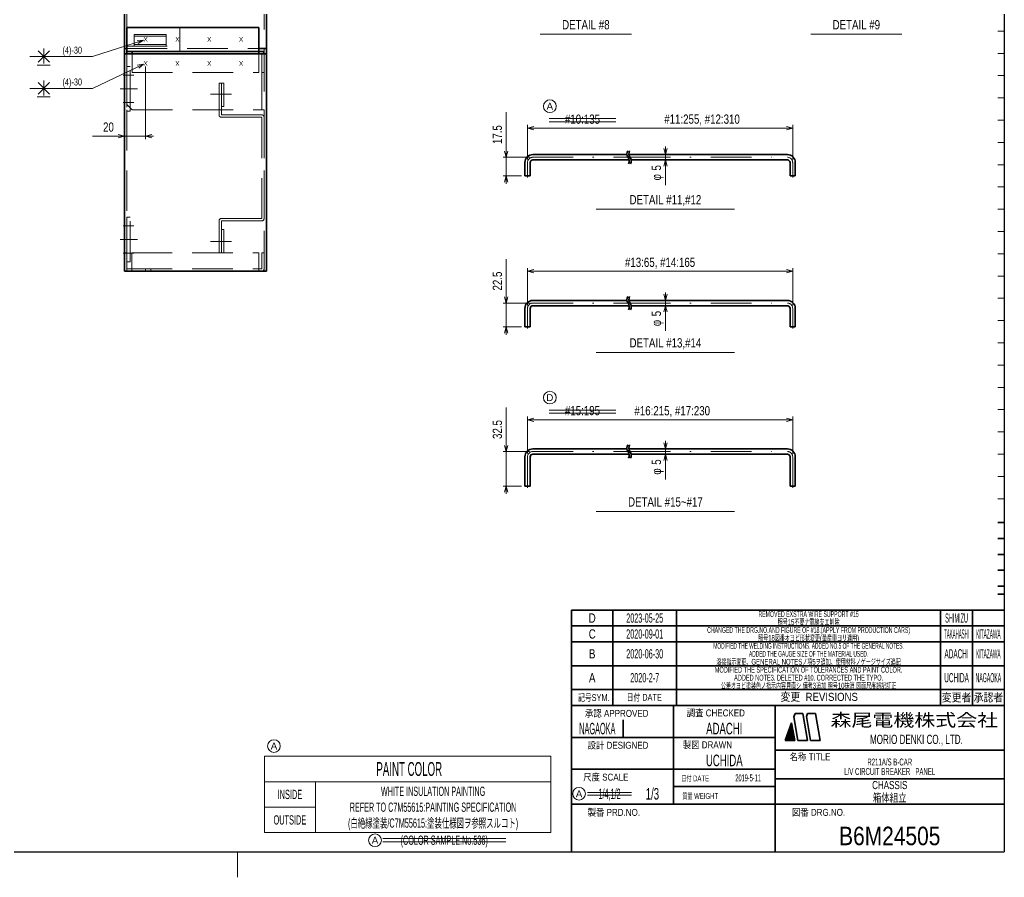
# Model space of a CAD drawing. Header units: millimetres. Extents: x 10 to 832, y 7 to 590.
# Drawn here: x 522.1 to 831.5, y 7 to 276.6 of the extents above; entities that cross this region are included whole.
import ezdxf
from ezdxf.enums import TextEntityAlignment as Align

# ---------------------------------------------------------------- set-up
doc = ezdxf.new("R2010")
doc.units = ezdxf.units.MM
doc.linetypes.add('DASHDOT', pattern=[25.3, 12.7, -6.3, 0, -6.3])
doc.linetypes.add('DASHED', pattern=[19, 12.7, -6.3])
for name, color, linetype in [('GR1_01', 7, 'Continuous'), ('GR1_02', 7, 'Continuous'), ('GR1_03', 7, 'Continuous'), ('GR1_05', 7, 'Continuous'), ('GR1_06', 7, 'Continuous'), ('GR1_13', 7, 'Continuous'), ('GR1_16', 7, 'Continuous'), ('図面枠B6M', 7, 'Continuous'), ('表題、部品表_01', 7, 'Continuous'), ('表題、部品表_Layer1', 7, 'Continuous')]:
    doc.layers.add(name, color=color, linetype=linetype)
doc.styles.add('HG丸ｺﾞｼｯｸM-PRO', font='')
doc.styles.get('HG丸ｺﾞｼｯｸM-PRO').set_extended_font_data('HG丸ｺﾞｼｯｸM-PRO')

# ---------------------------------------------------------------- blocks, each defined once
blk = doc.blocks.new('BLKF023')
at = {"layer": '図面枠B6M', "color": 2, "linetype": 'Continuous', "lineweight": 25}
for p in [(831.5, 584), (9.5, 15)]:
    blk.add_line(p, (831.5, 15), dxfattribs=at)
at = {"layer": '図面枠B6M', "color": 4, "linetype": 'Continuous', "lineweight": 13}
for p, q in [((829.5, 273), (831.5, 273)), ((829.5, 266), (831.5, 266)), ((829.5, 259), (831.5, 259)), ((829.5, 252), (831.5, 252)), ((829.5, 245), (831.5, 245)), ((829.5, 238), (831.5, 238)), ((829.5, 231), (831.5, 231)), ((829.5, 224), (831.5, 224)), ((829.5, 217), (831.5, 217)), ((829.5, 210), (831.5, 210)), ((829.5, 203), (831.5, 203)), ((829.5, 196), (831.5, 196)), ((829.5, 189), (831.5, 189)), ((829.5, 182), (831.5, 182)), ((829.5, 175), (831.5, 175)), ((829.5, 168), (831.5, 168)), ((829.5, 161), (831.5, 161)), ((829.5, 154), (831.5, 154)), ((829.5, 147), (831.5, 147)), ((829.5, 140), (831.5, 140)), ((829.5, 133), (831.5, 133)), ((829.5, 126), (831.5, 126)), ((590.5, 7), (590.5, 15))]:
    blk.add_line(p, q, dxfattribs=at)
at = {"layer": '図面枠B6M', "color": 3, "linetype": 'Continuous', "lineweight": 35}
for p, q in [((831.5, 118.5), (829.5, 118.5)), ((831.5, 113.5), (829.5, 113.5)), ((831.5, 108.5), (829.5, 108.5)), ((831.5, 103.5), (829.5, 103.5)), ((831.5, 98.5), (829.5, 98.5)), ((831.5, 96), (829.5, 96)), ((695.5, 91), (695.5, 15)), ((695.5, 91), (831.5, 91)), ((708.5, 91), (708.5, 61)), ((728.5, 61), (728.5, 91)), ((811.5, 91), (811.5, 61)), ((821.5, 91), (821.5, 61)), ((831.5, 91), (829.5, 91)), ((695.5, 86), (831.5, 86)), ((695.5, 81), (831.5, 81)), ((695.5, 73.5), (831.5, 73.5)), ((695.5, 66), (831.5, 66)), ((695.5, 61), (831.5, 61)), ((727.5, 61), (727.5, 30)), ((759.5, 61), (759.5, 15)), ((711.73, 56.5), (711.73, 51)), ((765.34, 57.4), (765.73, 58.5)), ((766.64, 50), (765.34, 57.4)), ((765.73, 58.5), (768.14, 58.5)), ((769.64, 50), (768.14, 58.5)), ((769.68, 58.5), (769.32, 57.51)), ((770.64, 50), (769.32, 57.51)), ((769.68, 58.5), (772.14, 58.5)), ((773.64, 50), (772.14, 58.5)), ((762.64, 50), (764.66, 55.55)), ((762.71, 50.19), (765.17, 52.65)), ((762.79, 50.41), (765.15, 52.77)), ((762.87, 50.64), (765.13, 52.89)), ((762.95, 50.86), (765.11, 53.01)), ((763.04, 51.08), (765.09, 53.13)), ((763.12, 51.3), (765.07, 53.25)), ((763.2, 51.53), (765.05, 53.37)), ((763.28, 51.75), (765.02, 53.49)), ((763.36, 51.97), (765, 53.61)), ((763.44, 52.19), (764.98, 53.73)), ((763.52, 52.42), (764.96, 53.86)), ((763.6, 52.64), (764.94, 53.98)), ((763.68, 52.86), (764.92, 54.1)), ((763.76, 53.08), (764.9, 54.22)), ((763.84, 53.31), (764.88, 54.34)), ((763.93, 53.53), (764.85, 54.46)), ((764.01, 53.75), (764.83, 54.58)), ((764.09, 53.97), (764.81, 54.7)), ((764.17, 54.19), (764.79, 54.82)), ((764.25, 54.42), (764.77, 54.94)), ((764.33, 54.64), (764.75, 55.06)), ((764.41, 54.86), (764.73, 55.18)), ((764.49, 55.08), (764.71, 55.3)), ((764.57, 55.31), (764.68, 55.42)), ((764.65, 55.53), (764.66, 55.54)), ((765.64, 50), (764.66, 55.55)), ((695.5, 51), (759.5, 51)), ((762.64, 50), (765.64, 50)), ((762.66, 50), (765.19, 52.53)), ((762.8, 50), (765.21, 52.41)), ((762.94, 50), (765.24, 52.29)), ((763.08, 50), (765.26, 52.17)), ((763.22, 50), (765.28, 52.05)), ((763.36, 50), (765.3, 51.93)), ((763.51, 50), (765.32, 51.81)), ((763.65, 50), (765.34, 51.69)), ((763.79, 50), (765.36, 51.57)), ((763.93, 50), (765.38, 51.45)), ((764.07, 50), (765.41, 51.33)), ((764.21, 50), (765.43, 51.21)), ((764.35, 50), (765.45, 51.09)), ((764.5, 50), (765.47, 50.97)), ((764.64, 50), (765.49, 50.85)), ((764.78, 50), (765.51, 50.73)), ((764.92, 50), (765.53, 50.61)), ((765.06, 50), (765.55, 50.49)), ((765.2, 50), (765.58, 50.37)), ((765.34, 50), (765.6, 50.25)), ((765.49, 50), (765.62, 50.13)), ((765.63, 50), (765.64, 50.01)), ((766.64, 50), (769.64, 50)), ((770.64, 50), (773.64, 50)), ((759.5, 47), (831.5, 47)), ((695.5, 41), (759.5, 41)), ((759.5, 38), (831.5, 38)), ((727.5, 35.5), (759.5, 35.5)), ((695.5, 30), (831.5, 30))]:
    blk.add_line(p, q, dxfattribs=at)
at = {"layer": '図面枠B6M', "color": 4, "linetype": 'Continuous', "lineweight": 13, "style": 'HG丸ｺﾞｼｯｸM-PRO'}
for s, height, width, p in [('変更  REVISIONS', 2.5455, 0.887352, (773.35, 63.72)), ('変更者', 2.545, 0.887717, (816.5, 63.5)), ('承認者', 2.545, 0.887717, (826.5, 63.5)), ('記号SYM.', 2.182, 0.69227, (702.53, 63.49)), ('日付 DATE', 2.182, 0.692507, (718.37, 63.58)), ('承認 APPROVED', 2.1818, 0.863151, (709.71, 58.54)), ('調査 CHECKED', 2.182, 0.863174, (740.84, 58.67)), ('設計 DESIGNED', 2.1818, 0.862613, (710.11, 48.51)), ('製図 DRAWN', 2.182, 0.863099, (738.2, 48.65)), ('名称 TITLE', 2.182, 0.862489, (770.47, 44.87)), ('尺度 SCALE', 2.182, 0.862581, (706.28, 38.49)), ('日付 DATE', 1.818, 0.618255, (734.38, 38.09)), ('質量 WEIGHT', 1.818, 0.618812, (735.96, 32.55)), ('製番 PRD.NO.', 2.182, 0.863299, (708.79, 27.41)), ('図番 DRG.NO.', 2.182, 0.863083, (773.12, 27.42))]:
    blk.add_text(s, height=height, dxfattribs=dict(at, width=width)).set_placement(p, align=Align.MIDDLE_CENTER)
at = {"layer": '図面枠B6M', "color": 2, "linetype": 'Continuous', "lineweight": 25, "style": 'HG丸ｺﾞｼｯｸM-PRO', "width": 1.206081}
blk.add_text('森尾電機株式会社', height=4, dxfattribs=at).set_placement((803.22, 56.43), align=Align.MIDDLE_CENTER)
at = {"layer": '図面枠B6M', "color": 3, "linetype": 'Continuous', "lineweight": 35, "style": 'HG丸ｺﾞｼｯｸM-PRO', "width": 0.652197}
blk.add_text('MORIO DENKI CO., LTD.', height=2.9091, dxfattribs=at).set_placement((803.88, 50.36), align=Align.MIDDLE_CENTER)
blk = doc.blocks.new('BLKF024')
at = {"layer": '図面枠B6M', "color": 3, "linetype": 'Continuous', "lineweight": 35, "style": 'HG丸ｺﾞｼｯｸM-PRO'}
for s, height, width, p in [('D', 2.91, 0.784656, (702, 88.5)), ('2023-05-25', 2.909, 0.488281, (718.5, 88.5)), ('C', 2.91, 0.782198, (702, 83.5)), ('2020-09-01', 2.909, 0.488281, (718.5, 83.5)), ('CHANGED THE DRG.NO.AND FIGURE OF #18.(APPLY FROM PRODUCTION CARS)', 1.8182, 0.537157, (770, 84.75)), ('TAKAHASHI', 2.909, 0.284557, (816.5, 83.5)), ('MODIFIED THE WELDING INSTRUCTIONS. ADDED NO.5 OF THE GENERAL NOTES.', 1.8182, 0.497848, (770, 79.75)), ('B', 2.91, 0.78204, (702, 77.25)), ('2020-06-30', 2.909, 0.488281, (718.5, 77.25)), ('ADACHI', 2.909, 0.415454, (816.5, 77.25)), (' KITAZAWA ', 2.909, 0.308433, (826.5, 77.25)), ('A', 2.91, 0.782973, (702, 69.75)), ('2020-2-7', 2.909, 0.488281, (718.5, 69.75)), ('MODIFIED THE SPECIFICATION OF TOLERANCES AND PAINT COLOR.', 1.8182, 0.578204, (770, 72.25)), ('UCHIDA', 2.909, 0.415827, (816.5, 69.75)), ('NAGAOKA', 2.909, 0.334453, (826.5, 69.75)), ('NAGAOKA', 3.636, 0.414524, (703.61, 53.75)), ('ADACHI', 3.636, 0.619335, (743.5, 53.75)), ('UCHIDA', 3.636, 0.61989, (743.5, 43.75)), ('R211A/S B-CAR', 2.1818, 0.521847, (795.5, 43.25)), ('L/V CIRCUIT BREAKER\u3000PANEL', 2.1818, 0.522183, (795.5, 40.25)), ('2019-5-11', 2.182, 0.482367, (751, 38.25)), ('CHASSIS', 2.545, 0.74193, (795.5, 36)), ('1/3', 3.636, 0.619584, (720.92, 33.25)), ('B6M24505', 5.818, 0.845653, (795.5, 20))]:
    blk.add_text(s, height=height, dxfattribs=dict(at, width=width)).set_placement(p, align=Align.MIDDLE_CENTER)
blk = doc.blocks.new('BLKF045')
at = {"layer": 'GR1_01', "color": 3, "linetype": 'Continuous', "lineweight": 35}
for p, q in [((555.77, 274.17), (597.23, 274.17)), ((555.77, 274.17), (555.77, 265.83)), ((597.23, 266.6), (597.23, 274.17)), ((555.77, 266.6), (598.13, 266.6)), ((557.43, 265.83), (557.43, 266.6)), ((597.23, 266.6), (597.23, 265.83))]:
    blk.add_line(p, q, dxfattribs=at)
at = {"layer": 'GR1_01', "color": 4, "linetype": 'DASHED', "lineweight": 13}
for p, q in [((555.77, 265.83), (598.13, 265.83)), ((557.43, 259.93), (557.43, 265.83)), ((597.23, 265.83), (597.23, 259.93)), ((598.13, 259.93), (598.13, 265.83)), ((598.9, 259.93), (598.9, 265.83)), ((557.43, 259.93), (597.23, 259.93)), ((598.13, 259.93), (598.9, 259.93))]:
    blk.add_line(p, q, dxfattribs=at)
at = {"layer": 'GR1_01', "color": 3, "linetype": 'Continuous', "lineweight": 35}
blk.add_arc((598.13, 265.83), 0.767, 0, 90, dxfattribs=at)
blk = doc.blocks.new('BLKF061')
at = {"layer": 'GR1_02', "color": 3, "linetype": 'Continuous', "lineweight": 35}
for p, q in [((555, 432.5), (587, 432.5)), ((555, 432.5), (555, 197.5)), ((587, 432.5), (588.08, 431.5)), ((588.08, 431.5), (598.9, 299.17)), ((599.67, 299.17), (598.9, 299.17)), ((599.67, 197.5), (599.67, 299.17)), ((555, 197.5), (599.67, 197.5))]:
    blk.add_line(p, q, dxfattribs=at)
at = {"layer": 'GR1_02', "color": 4, "linetype": 'DASHED', "lineweight": 13}
for p, q in [((555.77, 197.5), (555.77, 432.5)), ((598.9, 197.5), (598.9, 299.17))]:
    blk.add_line(p, q, dxfattribs=at)
blk = doc.blocks.new('BLKF108')
at = {"layer": 'GR1_03', "color": 4, "linetype": 'DASHED', "lineweight": 13}
for p, q in [((584.73, 256.67), (584.73, 246.67)), ((584.73, 256.67), (585.5, 256.67)), ((585.5, 246.67), (585.5, 256.67)), ((598.13, 246.67), (585.5, 246.67)), ((598.13, 245.9), (585.5, 245.9)), ((598.13, 214.1), (598.13, 245.9)), ((598.9, 214.1), (598.9, 245.9)), ((598.13, 214.1), (585.5, 214.1)), ((584.73, 213.33), (584.73, 203.33)), ((585.5, 203.33), (585.5, 213.33)), ((598.13, 213.33), (585.5, 213.33)), ((584.73, 203.33), (585.5, 203.33))]:
    blk.add_line(p, q, dxfattribs=at)
for centre, start, end in [((585.5, 246.67), 180, 270), ((598.13, 245.9), 0, 90), ((585.5, 213.33), 90, 180), ((598.13, 214.1), 270, 0)]:
    blk.add_arc(centre, 0.767, start, end, dxfattribs=at)
blk = doc.blocks.new('BLKF109')
at = {"layer": 'GR1_03', "color": 4, "linetype": 'DASHED', "lineweight": 13}
for p, q in [((585.5, 203.33), (585.5, 210.67)), ((586.27, 210.67), (585.5, 210.67)), ((586.27, 210.67), (586.27, 203.33)), ((586.27, 203.33), (585.5, 203.33))]:
    blk.add_line(p, q, dxfattribs=at)
blk = doc.blocks.new('BLKF110')
at = {"layer": 'GR1_03', "color": 4, "linetype": 'DASHED', "lineweight": 13}
for p, q in [((585.5, 249.33), (585.5, 256.67)), ((586.27, 256.67), (585.5, 256.67)), ((586.27, 256.67), (586.27, 249.33)), ((586.27, 249.33), (585.5, 249.33))]:
    blk.add_line(p, q, dxfattribs=at)
blk = doc.blocks.new('BLKF107')
at = {"layer": 'GR1_03', "color": 4, "linetype": 'DASHDOT', "lineweight": 13}
for p, q in [((582.09, 253.17), (588.67, 253.17)), ((582.09, 206.83), (588.67, 206.83))]:
    blk.add_line(p, q, dxfattribs=at)
at = {"layer": 'GR1_03', "color": 4, "linetype": 'DASHED', "lineweight": 13}
for name in ['BLKF108', 'BLKF110', 'BLKF109']:
    blk.add_blockref(name, (0, 0), dxfattribs=at)
blk = doc.blocks.new('BLKF111')
at = {"layer": 'GR1_02', "color": 4, "linetype": 'DASHED', "lineweight": 13}
for p, q in [((556.83, 261.83), (555.77, 261.83)), ((555.77, 261.83), (555.77, 247.83)), ((556.83, 247.83), (556.83, 261.83)), ((555.77, 247.83), (556.83, 247.83))]:
    blk.add_line(p, q, dxfattribs=at)
blk = doc.blocks.new('BLKF112')
at = {"layer": 'GR1_02', "color": 4, "linetype": 'DASHED', "lineweight": 13}
for p, q in [((556.83, 214.5), (555.77, 214.5)), ((555.77, 214.5), (555.77, 200.5)), ((556.83, 200.5), (556.83, 214.5)), ((555.77, 200.5), (556.83, 200.5))]:
    blk.add_line(p, q, dxfattribs=at)
blk = doc.blocks.new('BLKF135')
at = {"layer": 'GR1_06', "color": 4, "linetype": 'DASHED', "lineweight": 13}
for p, q in [((555.77, 274.17), (555.77, 249.93)), ((555.77, 274.17), (572.43, 274.17)), ((572.43, 267.5), (572.43, 274.17)), ((555.77, 268.27), (572.43, 268.27)), ((555.77, 267.5), (572.43, 267.5)), ((572.43, 266.73), (572.43, 267.5)), ((572.43, 266.73), (598.9, 266.73)), ((598.13, 248.27), (598.13, 266.73)), ((598.9, 266.73), (598.9, 248.27)), ((557.43, 248.27), (555.77, 249.93)), ((557.43, 248.27), (598.9, 248.27))]:
    blk.add_line(p, q, dxfattribs=at)
blk = doc.blocks.new('BLKF138')
at = {"layer": 'GR1_13', "color": 4, "linetype": 'DASHED', "lineweight": 13}
for p, q in [((568.07, 271.93), (558.07, 271.93)), ((558.07, 271.93), (558.07, 268.27)), ((558.07, 271.4), (568.07, 271.4)), ((568.07, 268.27), (568.07, 271.93)), ((558.07, 268.8), (568.07, 268.8)), ((558.07, 268.27), (568.07, 268.27))]:
    blk.add_line(p, q, dxfattribs=at)
blk = doc.blocks.new('FXTIP_ARROW_E')
at = {"color": 0, "linetype": 'Continuous', "lineweight": -2}
for q in [(-1, 0), (-0.97, 0.26), (-0.97, -0.26)]:
    blk.add_line((0, 0), q, dxfattribs=at)
blk = doc.blocks.new('FXTIP_ARROW_S')
at = {"color": 0, "linetype": 'Continuous', "lineweight": -2}
for q in [(-1, 0), (-0.97, 0.26), (-0.97, -0.26)]:
    blk.add_line((0, 0), q, dxfattribs=at)
blk = doc.blocks.new('BLKF191')
at = {"layer": 'GR1_16', "color": 4, "linetype": 'Continuous', "lineweight": 13}
for p, q in [((527.85, 256.81), (531.47, 253.19)), ((531.47, 256.81), (527.85, 253.19)), ((529.66, 252.76), (529.66, 257.48)), ((527.57, 252.29), (531.65, 252.29))]:
    blk.add_line(p, q, dxfattribs=at)
blk = doc.blocks.new('BLKF192')
at = {"layer": 'GR1_16', "color": 4, "linetype": 'Continuous', "lineweight": 13}
for p, q in [((527.85, 266.81), (531.47, 263.19)), ((531.47, 266.81), (527.85, 263.19)), ((529.66, 262.76), (529.66, 267.48)), ((527.57, 262.29), (531.65, 262.29))]:
    blk.add_line(p, q, dxfattribs=at)
blk = doc.blocks.new('BLKF226')
at = {"layer": 'GR1_02', "color": 3, "linetype": 'Continuous', "lineweight": 35}
for p, q in [((683.33, 234.17), (712.92, 234.17)), ((683.33, 232.5), (713.64, 232.5)), ((713.54, 234.17), (763.33, 234.17)), ((714.27, 232.5), (763.33, 232.5)), ((680.83, 227.5), (680.83, 231.67)), ((682.5, 227.5), (682.5, 231.67)), ((764.17, 231.67), (764.17, 227.5)), ((765.83, 231.67), (765.83, 227.5)), ((682.5, 227.5), (680.83, 227.5)), ((765.83, 227.5), (764.17, 227.5))]:
    blk.add_line(p, q, dxfattribs=at)
blk = doc.blocks.new('BLKF225')
at = {"layer": 'GR1_02', "color": 4, "linetype": 'DASHDOT', "lineweight": 13}
for p, q in [((683.33, 233.33), (713.28, 233.33)), ((713.91, 233.33), (763.33, 233.33)), ((681.67, 226.97), (681.67, 231.67)), ((765, 231.67), (765, 226.97))]:
    blk.add_line(p, q, dxfattribs=at)
at = {"layer": 'GR1_02', "color": 3, "linetype": 'Continuous', "lineweight": 35}
for centre, radius, start, end in [((683.33, 231.67), 2.5, 90, 180), ((683.33, 231.67), 0.833, 90, 180), ((763.33, 231.67), 2.5, 0, 90), ((763.33, 231.67), 0.833, 0, 90)]:
    blk.add_arc(centre, radius, start, end, dxfattribs=at)
at = {"layer": 'GR1_02', "color": 4, "linetype": 'DASHDOT', "lineweight": 13}
for centre, start, end in [((683.33, 231.67), 90, 180), ((763.33, 231.67), 0, 90)]:
    blk.add_arc(centre, 1.67, start, end, dxfattribs=at)
at = {"layer": 'GR1_02', "color": 3, "linetype": 'Continuous', "lineweight": 35}
blk.add_blockref('BLKF226', (0, 0), dxfattribs=at)
blk = doc.blocks.new('BLKF228')
at = {"layer": 'GR1_02', "color": 3, "linetype": 'Continuous', "lineweight": 35}
for p, q in [((680.83, 180), (680.83, 185.83)), ((682.5, 180), (682.5, 185.83)), ((683.33, 188.33), (712.92, 188.33)), ((683.33, 186.67), (713.64, 186.67)), ((713.54, 188.33), (763.33, 188.33)), ((714.27, 186.67), (763.33, 186.67)), ((764.17, 185.83), (764.17, 180)), ((765.83, 185.84), (765.83, 180)), ((682.5, 180), (680.83, 180)), ((765.83, 180), (764.17, 180))]:
    blk.add_line(p, q, dxfattribs=at)
blk = doc.blocks.new('BLKF227')
at = {"layer": 'GR1_02', "color": 4, "linetype": 'DASHDOT', "lineweight": 13}
for p, q in [((681.67, 179.47), (681.67, 185.83)), ((683.33, 187.5), (713.28, 187.5)), ((713.91, 187.5), (763.33, 187.5)), ((765, 185.83), (765, 179.47))]:
    blk.add_line(p, q, dxfattribs=at)
at = {"layer": 'GR1_02', "color": 3, "linetype": 'Continuous', "lineweight": 35}
for centre, radius, start, end in [((683.33, 185.83), 2.5, 90, 180), ((683.33, 185.83), 0.833, 90, 180), ((763.33, 185.83), 2.5, 0, 90), ((763.33, 185.83), 0.833, 0, 90)]:
    blk.add_arc(centre, radius, start, end, dxfattribs=at)
at = {"layer": 'GR1_02', "color": 4, "linetype": 'DASHDOT', "lineweight": 13}
for centre, start, end in [((683.33, 185.83), 90, 180), ((763.33, 185.83), 0, 90)]:
    blk.add_arc(centre, 1.67, start, end, dxfattribs=at)
at = {"layer": 'GR1_02', "color": 3, "linetype": 'Continuous', "lineweight": 35}
blk.add_blockref('BLKF228', (0, 0), dxfattribs=at)
blk = doc.blocks.new('BLKF230')
at = {"layer": 'GR1_02', "color": 3, "linetype": 'Continuous', "lineweight": 35}
for p, q in [((683.33, 141.67), (712.92, 141.67)), ((683.33, 140), (713.64, 140)), ((713.54, 141.67), (763.33, 141.67)), ((714.27, 140), (763.33, 140)), ((680.83, 130), (680.83, 139.17)), ((682.5, 130), (682.5, 139.17)), ((764.17, 139.17), (764.17, 130)), ((765.83, 139.17), (765.83, 130)), ((682.5, 130), (680.83, 130)), ((765.83, 130), (764.17, 130))]:
    blk.add_line(p, q, dxfattribs=at)
blk = doc.blocks.new('BLKF229')
at = {"layer": 'GR1_02', "color": 4, "linetype": 'DASHDOT', "lineweight": 13}
for p, q in [((683.33, 140.83), (713.28, 140.83)), ((713.91, 140.83), (763.33, 140.83)), ((681.67, 129.47), (681.67, 139.17)), ((765, 139.17), (765, 129.47))]:
    blk.add_line(p, q, dxfattribs=at)
at = {"layer": 'GR1_02', "color": 3, "linetype": 'Continuous', "lineweight": 35}
for centre, radius, start, end in [((683.33, 139.17), 2.5, 90, 180), ((683.33, 139.17), 0.833, 90, 180), ((763.33, 139.17), 2.5, 0, 90), ((763.33, 139.17), 0.833, 0, 90)]:
    blk.add_arc(centre, radius, start, end, dxfattribs=at)
at = {"layer": 'GR1_02', "color": 4, "linetype": 'DASHDOT', "lineweight": 13}
for centre, start, end in [((683.33, 139.17), 90, 180), ((763.33, 139.17), 0, 90)]:
    blk.add_arc(centre, 1.67, start, end, dxfattribs=at)
at = {"layer": 'GR1_02', "color": 3, "linetype": 'Continuous', "lineweight": 35}
blk.add_blockref('BLKF230', (0, 0), dxfattribs=at)
blk = doc.blocks.new('BLKF236')
at = {"layer": '表題、部品表_Layer1', "color": 4, "linetype": 'Continuous', "lineweight": 13}
blk.add_circle((601.99, 48.26), 2, dxfattribs=at)
at = {"layer": '表題、部品表_Layer1', "color": 4, "linetype": 'Continuous', "lineweight": 13, "style": 'HG丸ｺﾞｼｯｸM-PRO', "width": 1.042301}
blk.add_text('A', height=2.18, dxfattribs=at).set_placement((601.99, 48.26), align=Align.MIDDLE_CENTER)
blk = doc.blocks.new('BLKF237')
at = {"layer": '表題、部品表_Layer1', "color": 4, "linetype": 'Continuous', "lineweight": 13}
blk.add_circle((633.75, 18.65), 2, dxfattribs=at)
at = {"layer": '表題、部品表_Layer1', "color": 4, "linetype": 'Continuous', "lineweight": 13, "style": 'HG丸ｺﾞｼｯｸM-PRO', "width": 1.042301}
blk.add_text('A', height=2.18, dxfattribs=at).set_placement((633.75, 18.65), align=Align.MIDDLE_CENTER)
blk = doc.blocks.new('BLKF239')
at = {"layer": '表題、部品表_01', "color": 3, "linetype": 'Continuous', "lineweight": 13}
for p, q in [((689, 45.05), (599, 45.05)), ((599, 45.05), (599, 21.05)), ((689, 21.05), (689, 45.05)), ((599, 37.05), (689, 37.05)), ((615, 37.05), (615, 21.05)), ((599, 29.05), (615, 29.05)), ((599, 21.05), (689, 21.05))]:
    blk.add_line(p, q, dxfattribs=at)
at = {"layer": '表題、部品表_01', "color": 3, "linetype": 'Continuous', "lineweight": 13, "style": 'HG丸ｺﾞｼｯｸM-PRO'}
for s, height, width, p in [('PAINT COLOR', 4.3636, 0.522273, (644.5, 41.05)), ('INSIDE', 2.909, 0.521235, (607, 33.05)), ('OUTSIDE', 2.909, 0.521235, (607, 25.05))]:
    blk.add_text(s, height=height, dxfattribs=dict(at, width=width)).set_placement(p, align=Align.MIDDLE_CENTER)
blk = doc.blocks.new('BLKF238')
at = {"layer": '表題、部品表_01', "color": 3, "linetype": 'Continuous', "lineweight": 13}
blk.add_blockref('BLKF239', (0, 0), dxfattribs=at)
at = {"layer": '表題、部品表_01', "color": 3, "linetype": 'Continuous', "lineweight": 13, "style": 'HG丸ｺﾞｼｯｸM-PRO'}
for s, width, p in [('WHITE INSULATION PAINTING', 0.464685, (652, 34.05)), ('REFER TO C7M55615:PAINTING SPECIFICATION', 0.464716, (652, 29.05)), ('(白絶縁塗装/C7M55615:塗装仕様図ヲ参照スルコト)', 0.570008, (652, 24.05))]:
    blk.add_text(s, height=2.9091, dxfattribs=dict(at, width=width)).set_placement(p, align=Align.MIDDLE_CENTER)
blk = doc.blocks.new('BLKF248')
at = {"layer": 'GR1_05', "color": 4, "linetype": 'Continuous', "lineweight": 13}
blk.add_circle((688.69, 249.39), 2, dxfattribs=at)
at = {"layer": 'GR1_05', "color": 4, "linetype": 'Continuous', "lineweight": 13, "style": 'HG丸ｺﾞｼｯｸM-PRO', "width": 1.042301}
blk.add_text('A', height=2.18, dxfattribs=at).set_placement((688.69, 249.39), align=Align.MIDDLE_CENTER)
blk = doc.blocks.new('BLKF252')
at = {"layer": 'GR1_01', "color": 4, "linetype": 'DASHED', "lineweight": 13}
for p, q in [((555, 203.33), (555, 198.27)), ((555, 203.33), (555.77, 203.33)), ((555.77, 203.33), (555.77, 197.5)), ((557.33, 203.33), (557.33, 197.5)), ((557.33, 203.33), (597.23, 203.33)), ((597.23, 203.33), (597.23, 197.5)), ((598.13, 203.33), (598.13, 198.27)), ((598.9, 203.33), (598.13, 203.33)), ((598.9, 203.33), (598.9, 198.27)), ((555.77, 198.27), (557.33, 198.27)), ((557.33, 198.27), (597.23, 198.27)), ((561.67, 198.27), (561.67, 197.5)), ((563.33, 198.27), (563.33, 197.5)), ((597.23, 198.27), (598.13, 198.27)), ((598.13, 197.5), (555.77, 197.5))]:
    blk.add_line(p, q, dxfattribs=at)
for centre, start, end in [((555.77, 198.27), 180, 270), ((598.13, 198.27), 270, 360)]:
    blk.add_arc(centre, 0.767, start, end, dxfattribs=at)
blk = doc.blocks.new('BLKF254')
at = {"layer": '表題、部品表_Layer1', "color": 4, "linetype": 'Continuous', "lineweight": 13}
blk.add_circle((697.87, 33.25), 2, dxfattribs=at)
at = {"layer": '表題、部品表_Layer1', "color": 4, "linetype": 'Continuous', "lineweight": 13, "style": 'HG丸ｺﾞｼｯｸM-PRO', "width": 1.042301}
blk.add_text('A', height=2.18, dxfattribs=at).set_placement((697.87, 33.25), align=Align.MIDDLE_CENTER)
blk = doc.blocks.new('BLKF299')
at = {"layer": 'GR1_05', "color": 4, "linetype": 'Continuous', "lineweight": 13}
blk.add_circle((688.69, 157.78), 2, dxfattribs=at)
at = {"layer": 'GR1_05', "color": 4, "linetype": 'Continuous', "lineweight": 13, "style": 'HG丸ｺﾞｼｯｸM-PRO', "width": 1.042833}
blk.add_text('D', height=2.18, dxfattribs=at).set_placement((688.69, 157.78), align=Align.MIDDLE_CENTER)

msp = doc.modelspace()

# ---------------------------------------------------------------- linework, layer by layer
at = {"layer": 'GR1_02', "color": 4, "linetype": 'Continuous', "lineweight": 13}
for p, q in [((685.68, 272), (714.32, 272)), ((770.68, 272), (799.32, 272)), ((703.28, 217), (746.72, 217)), ((703.28, 172), (746.72, 172)), ((703.28, 122), (746.72, 122))]:
    msp.add_line(p, q, dxfattribs=at)
at = {"layer": 'GR1_02', "color": 3, "linetype": 'Continuous', "lineweight": 35}
for p, q in [((555, 267.5), (555.77, 267.5)), ((597.23, 267.5), (599.67, 267.5)), ((555, 265.83), (599.67, 265.83))]:
    msp.add_line(p, q, dxfattribs=at)
at = {"layer": 'GR1_02', "color": 4, "linetype": 'DASHED', "lineweight": 13}
msp.add_line((555.77, 267.5), (597.23, 267.5), dxfattribs=at)
at = {"layer": 'GR1_02', "color": 4, "linetype": 'DASHDOT', "lineweight": 13}
for p, q in [((557.98, 259.17), (554.64, 259.17)), ((559.07, 254.83), (553.66, 254.83)), ((557.98, 250.5), (554.64, 250.5)), ((557.98, 211.83), (554.64, 211.83)), ((559.07, 207.5), (553.66, 207.5)), ((557.98, 203.17), (554.64, 203.17))]:
    msp.add_line(p, q, dxfattribs=at)
at = {"layer": 'GR1_02', "color": 3, "linetype": 'Continuous', "lineweight": 35}
for centre, start, end in [((714.79, 234.48), 150.5799, 217.3769), ((715.41, 234.48), 150.5799, 217.3769), ((711.78, 232.18), 330.5799, 37.3769), ((712.4, 232.18), 330.5799, 37.3769), ((714.79, 188.65), 150.5799, 217.3769), ((715.41, 188.65), 150.5799, 217.3769), ((711.78, 186.35), 330.5799, 37.3769), ((712.4, 186.35), 330.5799, 37.3769), ((714.79, 141.98), 150.5799, 217.3769), ((715.41, 141.98), 150.5799, 217.3769), ((711.78, 139.68), 330.5799, 37.3769), ((712.4, 139.68), 330.5799, 37.3769)]:
    msp.add_arc(centre, 1.89, start, end, dxfattribs=at)
at = {"layer": 'GR1_05', "color": 4, "linetype": 'Continuous', "lineweight": 13}
for p, q in [((688.52, 245.49), (709.38, 245.49)), ((688.52, 244.49), (709.38, 244.49)), ((688.52, 153.88), (709.38, 153.88)), ((688.52, 152.88), (709.38, 152.88))]:
    msp.add_line(p, q, dxfattribs=at)
at = {"layer": 'GR1_16', "color": 254, "linetype": 'Continuous', "lineweight": 13}
for p, q in [((561.01, 270.18), (545, 265)), ((545, 265), (525.24, 265)), ((561.01, 262.61), (545, 255)), ((561.67, 261.88), (561.67, 239)), ((545, 255), (525.24, 255)), ((675, 233.33), (675, 247.56)), ((681.67, 232.67), (681.67, 243.5)), ((681.67, 242.5), (765, 242.5)), ((765, 232.67), (765, 243.5)), ((544.97, 240), (555, 240)), ((555, 240), (561.67, 240)), ((561.67, 240), (564.17, 240)), ((725, 234.17), (725, 236.67)), ((682.33, 233.33), (674, 233.33)), ((675, 227.5), (675, 233.33)), ((725, 232.5), (725, 234.17)), ((725, 224.58), (725, 232.5)), ((679.83, 227.5), (674, 227.5)), ((675, 225), (675, 227.5)), ((675, 187.5), (675, 201.34)), ((681.67, 186.83), (681.67, 198.5)), ((765, 186.83), (765, 198.5)), ((681.67, 197.5), (765, 197.5)), ((725, 188.33), (725, 190.83)), ((682.33, 187.5), (674, 187.5)), ((675, 180), (675, 187.5)), ((725, 186.67), (725, 188.33)), ((725, 178.75), (725, 186.67)), ((679.83, 180), (674, 180)), ((675, 177.5), (675, 180)), ((675, 140.83), (675, 154.67)), ((681.67, 140.17), (681.67, 151.83)), ((765, 140.17), (765, 151.83)), ((681.67, 150.83), (765, 150.83)), ((725, 141.67), (725, 144.17)), ((682.33, 140.83), (674, 140.83)), ((675, 130), (675, 140.83)), ((725, 140), (725, 141.67)), ((725, 132.08), (725, 140)), ((679.83, 130), (674, 130)), ((675, 127.5), (675, 130))]:
    msp.add_line(p, q, dxfattribs=at)
at = {"layer": '表題、部品表_Layer1', "color": 4, "linetype": 'Continuous', "lineweight": 13}
for p, q in [((700.52, 33.65), (714.37, 33.65)), ((700.52, 32.85), (714.37, 32.85)), ((636.18, 19.17), (674.82, 19.17)), ((636.18, 18.17), (674.82, 18.17))]:
    msp.add_line(p, q, dxfattribs=at)

# ---------------------------------------------------------------- block references
at = {"layer": 'GR1_01', "color": 3, "linetype": 'DASHED', "lineweight": 13}
msp.add_blockref('BLKF045', (0, 0), dxfattribs=at)
at = {"layer": 'GR1_01', "color": 4, "linetype": 'DASHED', "lineweight": 13}
msp.add_blockref('BLKF252', (0, 0), dxfattribs=at)
at = {"layer": 'GR1_02', "color": 3, "linetype": 'Continuous', "lineweight": 35}
msp.add_blockref('BLKF061', (0, 0), dxfattribs=at)
at = {"layer": 'GR1_02', "color": 4, "linetype": 'DASHED', "lineweight": 13}
for name in ['BLKF111', 'BLKF112']:
    msp.add_blockref(name, (0, 0), dxfattribs=at)
at = {"layer": 'GR1_02', "color": 4, "linetype": 'DASHDOT', "lineweight": 13}
for name in ['BLKF225', 'BLKF227', 'BLKF229']:
    msp.add_blockref(name, (0, 0), dxfattribs=at)
at = {"layer": 'GR1_03', "color": 4, "linetype": 'DASHED', "lineweight": 13}
msp.add_blockref('BLKF107', (0, 0), dxfattribs=at)
at = {"layer": 'GR1_05', "color": 4, "linetype": 'Continuous', "lineweight": 13}
for name in ['BLKF248', 'BLKF299']:
    msp.add_blockref(name, (0, 0), dxfattribs=at)
at = {"layer": 'GR1_06', "color": 4, "linetype": 'DASHED', "lineweight": 13}
msp.add_blockref('BLKF135', (0, 0), dxfattribs=at)
at = {"layer": 'GR1_13', "color": 4, "linetype": 'DASHED', "lineweight": 13}
msp.add_blockref('BLKF138', (0, 0), dxfattribs=at)
at = {"layer": 'GR1_16', "color": 254, "linetype": 'Continuous', "lineweight": 13, "xscale": 2, "yscale": 2}
for name, p, rotation in [('FXTIP_ARROW_S', (561.01, 270.18), 17.918747197527), ('FXTIP_ARROW_S', (561.01, 262.61), 25.42235945147551), ('FXTIP_ARROW_S', (681.67, 242.5), 180), ('FXTIP_ARROW_E', (765, 242.5), 360), ('FXTIP_ARROW_E', (555, 240), 360), ('FXTIP_ARROW_S', (561.67, 240), 180), ('FXTIP_ARROW_S', (675, 233.33), 270), ('FXTIP_ARROW_S', (725, 234.17), 270), ('FXTIP_ARROW_E', (725, 232.5), 90), ('FXTIP_ARROW_E', (675, 227.5), 90), ('FXTIP_ARROW_S', (681.67, 197.5), 180), ('FXTIP_ARROW_E', (765, 197.5), 360), ('FXTIP_ARROW_S', (675, 187.5), 270), ('FXTIP_ARROW_S', (725, 188.33), 270), ('FXTIP_ARROW_E', (725, 186.67), 90), ('FXTIP_ARROW_E', (675, 180), 90), ('FXTIP_ARROW_S', (681.67, 150.83), 180), ('FXTIP_ARROW_E', (765, 150.83), 360), ('FXTIP_ARROW_S', (675, 140.83), 270), ('FXTIP_ARROW_S', (725, 141.67), 270), ('FXTIP_ARROW_E', (725, 140), 90), ('FXTIP_ARROW_E', (675, 130), 90)]:
    msp.add_blockref(name, p, dxfattribs=dict(at, rotation=rotation))
at = {"layer": 'GR1_16', "color": 4, "linetype": 'Continuous', "lineweight": 13}
for name in ['BLKF192', 'BLKF191']:
    msp.add_blockref(name, (0, 0), dxfattribs=at)
at = {"layer": '図面枠B6M', "color": 4, "linetype": 'Continuous', "lineweight": 13}
msp.add_blockref('BLKF023', (0, 0), dxfattribs=at)
at = {"layer": '図面枠B6M', "color": 3, "linetype": 'Continuous', "lineweight": 35}
msp.add_blockref('BLKF024', (0, 0), dxfattribs=at)
at = {"layer": '表題、部品表_01', "color": 3, "linetype": 'Continuous', "lineweight": 13}
msp.add_blockref('BLKF238', (0, 0), dxfattribs=at)
at = {"layer": '表題、部品表_Layer1', "color": 4, "linetype": 'Continuous', "lineweight": 13}
for name in ['BLKF236', 'BLKF254', 'BLKF237']:
    msp.add_blockref(name, (0, 0), dxfattribs=at)

# ---------------------------------------------------------------- texts
at = {"layer": 'GR1_02', "color": 3, "linetype": 'Continuous', "lineweight": 35, "style": 'HG丸ｺﾞｼｯｸM-PRO'}
for s, height, width, p in [('DETAIL #8', 2.909, 0.783648, (700, 275)), ('DETAIL #9', 2.909, 0.783648, (785, 275)), ('DETAIL #11,#12', 2.9091, 0.78386, (725, 220)), ('DETAIL #13,#14', 2.9091, 0.78386, (725, 175)), ('DETAIL #15~#17', 2.9091, 0.78388, (725, 125))]:
    msp.add_text(s, height=height, dxfattribs=dict(at, width=width)).set_placement(p, align=Align.MIDDLE_CENTER)
at = {"layer": 'GR1_05', "color": 3, "linetype": 'Continuous', "lineweight": 35, "style": 'HG丸ｺﾞｼｯｸM-PRO', "width": 0.784331}
for s, p in [('#10:135', (698.94, 242.99)), ('#15:195', (698.94, 151.38))]:
    msp.add_text(s, height=2.909, rotation=0, dxfattribs=at).set_placement(p, align=Align.BOTTOM_CENTER)
at = {"layer": 'GR1_16', "color": 3, "linetype": 'Continuous', "lineweight": 35, "style": 'HG丸ｺﾞｼｯｸM-PRO'}
for s, height, rotation, width, p in [('X', 1.45, 180, 1.042235, (561.67, 270.45)), ('X', 1.45, 180, 1.042235, (571.67, 270.45)), ('X', 1.45, 180, 1.042235, (581.67, 270.45)), ('X', 1.45, 180, 1.042235, (591.67, 270.45)), ('(4)-30', 2.182, 360, 0.691329, (538.61, 267)), ('X', 1.45, 180, 1.042235, (561.67, 262.88)), ('X', 1.45, 180, 1.042235, (571.67, 262.88)), ('X', 1.45, 180, 1.042235, (581.67, 262.88)), ('X', 1.45, 180, 1.042235, (591.67, 262.88)), ('(4)-30', 2.182, 360, 0.691329, (538.61, 257))]:
    msp.add_text(s, height=height, rotation=rotation, dxfattribs=dict(at, width=width)).set_placement(p, align=Align.MIDDLE_CENTER)
at = {"layer": 'GR1_16', "color": 254, "linetype": 'Continuous', "lineweight": 35, "style": 'HG丸ｺﾞｼｯｸM-PRO'}
for s, height, rotation, width, p in [('#11:255, #12:310', 2.9091, 0, 0.784401, (736.51, 243)), ('17.5', 2.909, 90, 0.784749, (674.5, 240.45)), ('5', 2.91, 90, 0.784542, (724.5, 230.02)), ('φ', 2.91, 90, 0.781842, (724.5, 227.06)), ('#13:65, #14:165', 2.9091, 0, 0.78439, (723.33, 198)), ('22.5', 2.909, 90, 0.784749, (674.5, 194.42)), ('5', 2.91, 90, 0.784542, (724.5, 184.19)), ('φ', 2.91, 90, 0.781842, (724.5, 181.23)), ('         #16:215, #17:230', 2.9091, 0, 0.784496, (723.33, 151.33)), ('32.5', 2.909, 90, 0.784749, (674.5, 147.75)), ('5', 2.91, 90, 0.784542, (724.5, 137.52)), ('φ', 2.91, 90, 0.781842, (724.5, 134.56))]:
    msp.add_text(s, height=height, rotation=rotation, dxfattribs=dict(at, width=width)).set_placement(p, align=Align.BOTTOM_CENTER)
at = {"layer": 'GR1_16', "color": 254, "linetype": 'Continuous', "lineweight": 35, "style": 'HG丸ｺﾞｼｯｸM-PRO', "width": 0.784542}
msp.add_text('20', height=2.909, dxfattribs=at).set_placement((549.98, 240.5), align=Align.BOTTOM_CENTER)
at = {"layer": '図面枠B6M', "color": 3, "linetype": 'Continuous', "lineweight": 35, "style": 'HG丸ｺﾞｼｯｸM-PRO'}
for s, height, width, p in [('REMOVED EXSTRA WIRE SUPPORT #15', 1.8182, 0.537489, (770, 89.77)), ('SHIMIZU', 2.909, 0.359252, (816.5, 88.5)), ('照号15不要ナ電線支エ削除', 1.8182, 0.619077, (770, 87.25)), ('KITAZAWA', 2.909, 0.308644, (826.5, 83.5)), ('照号18図番オヨビ形状変更(量産車ヨリ適用)', 1.8182, 0.619183, (770, 82.25)), ('ADDED THE GAUGE SIZE OF THE MATERIAL USED.', 1.8182, 0.498157, (770, 77.25)), ('溶接指示変更、GENERAL NOTESノ項5ヲ追加、使用材料ノゲージサイズ追記', 1.8182, 0.619021, (770, 74.75)), ('公差オヨビ塗装色ノ指示内容見直シ 備考3追加 照号10抹消 図面尺度誤記訂正', 1.8182, 0.618857, (770, 67.25)), ('ADDED NOTE3. DELETED #10. CORRECTED THE TYPO.', 1.8182, 0.577763, (770, 69.75)), ('箱体組立', 2.545, 0.741121, (795.5, 32))]:
    msp.add_text(s, height=height, dxfattribs=dict(at, width=width)).set_placement(p, align=Align.MIDDLE_CENTER)
at = {"layer": '表題、部品表_Layer1', "color": 3, "linetype": 'Continuous', "lineweight": 35, "style": 'HG丸ｺﾞｼｯｸM-PRO', "width": 0.45531}
msp.add_text('1/4,1/2', height=3.273, dxfattribs=at).set_placement((707.45, 33.25), align=Align.MIDDLE_CENTER)
at = {"layer": '表題、部品表_Layer1', "color": 3, "linetype": 'Continuous', "lineweight": 13, "style": 'HG丸ｺﾞｼｯｸM-PRO', "width": 0.488473}
msp.add_text('(COLOR SAMPLE:No.536)', height=2.9091, dxfattribs=at).set_placement((655.5, 18.67), align=Align.MIDDLE_CENTER)

doc.saveas('drawing.dxf')
